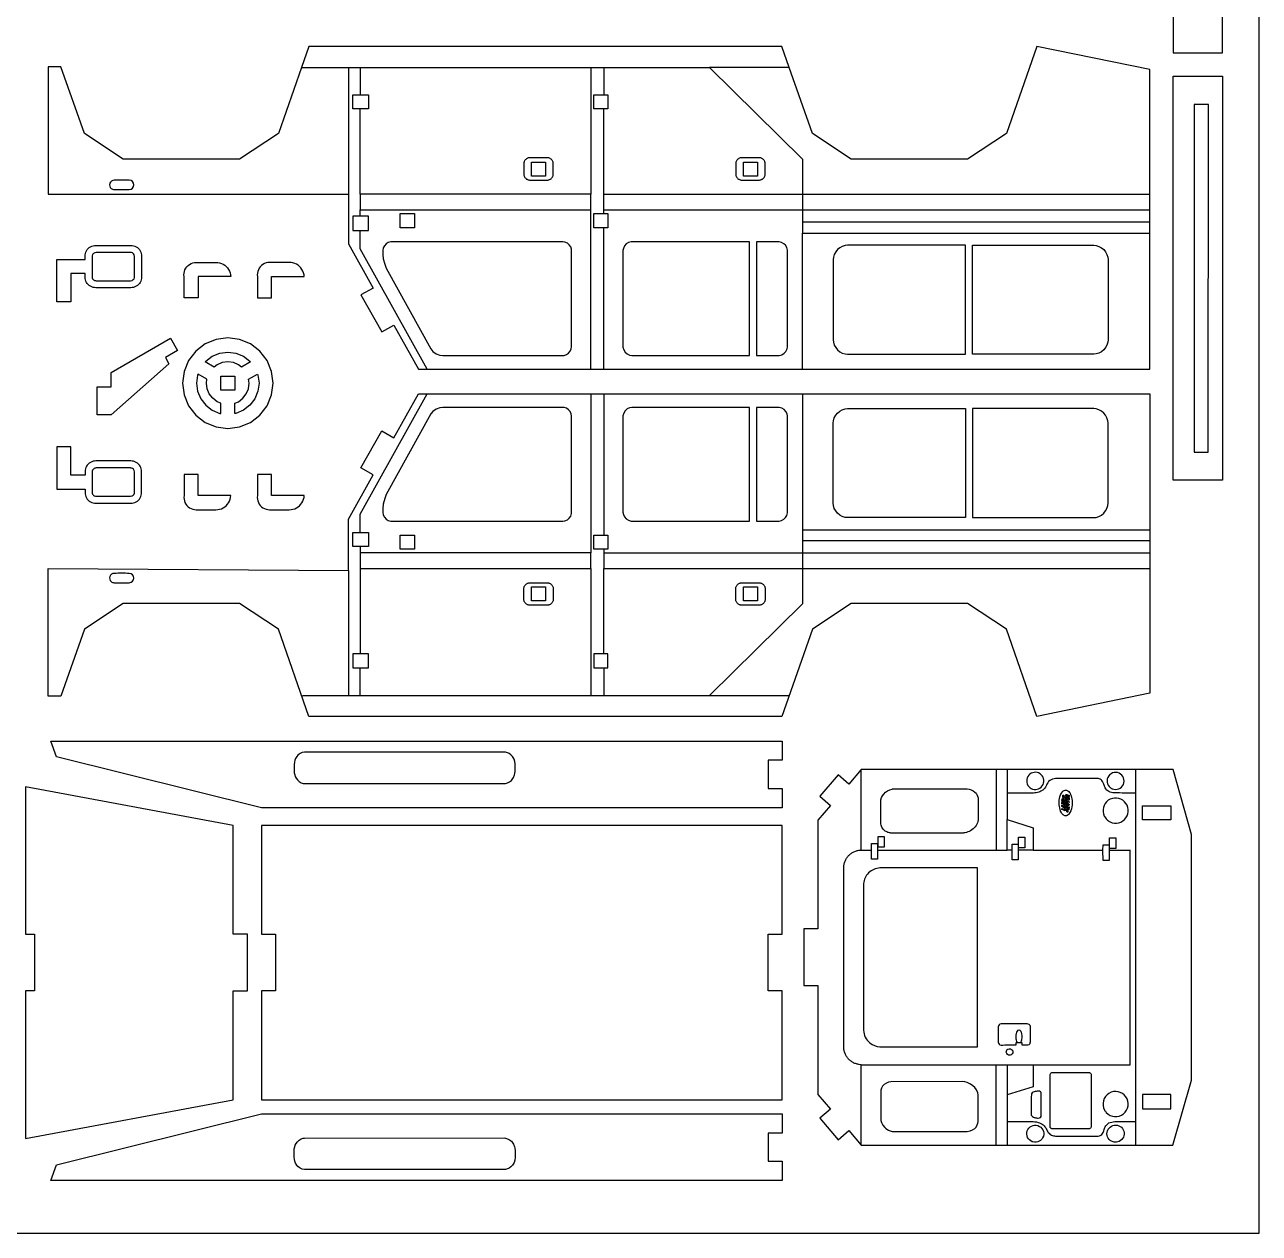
# Model space of a CAD drawing. Extents: x -203 to 247, y -262 to 222.
# Drawn here: x -15.3 to 247.2, y -261.5 to -4.6 of the extents above; entities that cross this region are included whole.
import ezdxf

# ---------------------------------------------------------------- set-up
doc = ezdxf.new("R2010")
doc.units = 0
doc.header["$MEASUREMENT"] = 0
doc.layers.get('0').update_dxf_attribs({"linetype": 'CONTINUOUS'})
doc.layers.add('ENGRAVING', color=1, linetype='CONTINUOUS')

msp = doc.modelspace()

# ---------------------------------------------------------------- linework, layer by layer
for points in [[(-203.5, -261.52), (247.22, -261.52), (247.22, 222.26), (-203.5, 222.26)], [(228.88, -10.52), (239.4, -10.52), (239.4, 75.36), (228.88, 75.36)], [(-10.27, -40.62), (53.57, -40.62), (53.57, -51.13), (58.83, -60.55), (56.21, -62.01), (60.61, -69.88), (63.23, -68.42), (68.45, -77.78), (70.25, -77.78), (105.06, -77.78), (107.87, -77.78), (150.09, -77.78), (223.96, -77.78), (223.96, -48.88), (223.96, -46.54), (223.96, -43.93), (223.96, -40.62), (223.96, -14.1), (199.94, -9.2), (193.46, -27.71), (185.21, -33.18), (160.46, -33.18), (152.2, -27.71), (147.28, -13.66), (145.72, -9.2), (45.13, -9.2), (43.57, -13.66), (38.65, -27.71), (30.4, -33.18), (5.65, -33.18), (-2.6, -27.71), (-7.58, -13.49), (-10.27, -13.49)], [(228.88, -101.42), (228.88, -15.53), (239.4, -15.53), (239.4, -101.42)], [(105.7, -22.48), (105.7, -19.48), (107.87, -19.48), (108.7, -19.48), (108.7, -22.48), (107.87, -22.48)], [(233.38, -95.41), (236.38, -95.41), (236.39, -21.55), (233.38, -21.54)], [(92.47, -36.77), (92.47, -33.77), (95.47, -33.77), (95.47, -36.77)], [(137.52, -36.77), (137.52, -33.77), (140.53, -33.77), (140.53, -36.77)], [(64.56, -47.73), (64.56, -44.73), (67.57, -44.73), (67.57, -47.73)], [(105.7, -47.72), (105.7, -44.72), (107.87, -44.72), (108.7, -44.72), (108.7, -47.72), (107.87, -47.72)], [(-8.45, -63.5), (-8.45, -54.49), (-2.45, -54.49), (-2.45, -53.78), (-2.43, -53.48), (-2.37, -53.18), (-2.28, -52.9), (-2.15, -52.63), (-1.98, -52.38), (-1.78, -52.16), (-1.56, -51.96), (-1.31, -51.79), (-1.04, -51.66), (-0.75, -51.56), (-0.46, -51.5), (-0.16, -51.48), (7.28, -51.48), (7.58, -51.5), (7.87, -51.56), (8.15, -51.66), (8.42, -51.79), (8.67, -51.96), (8.9, -52.16), (9.09, -52.38), (9.26, -52.63), (9.39, -52.9), (9.49, -53.18), (9.55, -53.48), (9.57, -53.78), (9.57, -58.2), (9.55, -58.5), (9.49, -58.79), (9.39, -59.08), (9.26, -59.35), (9.09, -59.6), (8.9, -59.82), (8.67, -60.02), (8.42, -60.18), (8.15, -60.32), (7.87, -60.41), (7.58, -60.47), (7.28, -60.49), (-0.16, -60.49), (-0.46, -60.47), (-0.75, -60.41), (-1.04, -60.32), (-1.31, -60.18), (-1.56, -60.02), (-1.78, -59.82), (-1.98, -59.6), (-2.15, -59.35), (-2.28, -59.08), (-2.37, -58.79), (-2.43, -58.5), (-2.45, -58.2), (-2.45, -57.49), (-5.46, -57.49), (-5.46, -63.5)], [(71.51, -74.02), (72.22, -74.51), (73.01, -74.81), (73.6, -74.88), (99.41, -74.86), (99.93, -74.7), (100.37, -74.4), (100.72, -73.99), (100.93, -73.49), (100.99, -73.02), (100.96, -52.3), (100.8, -51.78), (100.5, -51.34), (100.09, -51), (99.59, -50.78), (99.13, -50.73), (62.54, -50.74), (62.01, -50.87), (61.54, -51.15), (61.18, -51.55), (60.93, -52.03), (60.84, -52.59), (60.84, -53.42), (60.96, -54.34), (61.25, -55.51), (61.57, -56.35), (71.03, -73.48)], [(112.78, -74.55), (113.29, -74.79), (113.78, -74.88), (138.8, -74.88), (138.8, -50.73), (113.68, -50.74), (113.11, -50.88), (112.63, -51.18), (112.25, -51.59), (112, -52.11), (111.91, -52.59), (111.92, -73.12), (112.07, -73.68), (112.36, -74.17)], [(140.3, -74.88), (145.14, -74.87), (145.7, -74.73), (146.19, -74.43), (146.57, -74.02), (146.82, -73.5), (146.9, -73.02), (146.9, -52.49), (146.75, -51.93), (146.46, -51.44), (146.12, -51.12), (145.61, -50.85), (145.14, -50.74), (140.3, -50.73)], [(158.02, -74.08), (158.56, -74.38), (159.17, -74.57), (159.65, -74.63), (184.73, -74.63), (184.73, -51.45), (159.65, -51.45), (159.17, -51.51), (158.56, -51.7), (158.02, -52), (157.54, -52.39), (157.15, -52.87), (156.85, -53.41), (156.66, -54.02), (156.6, -54.5), (156.6, -71.58), (156.66, -72.06), (156.85, -72.67), (157.15, -73.21), (157.54, -73.69)], [(212.03, -74.63), (186.23, -74.63), (186.23, -51.45), (212.03, -51.45), (212.52, -51.51), (213.12, -51.7), (213.67, -52), (214.14, -52.39), (214.54, -52.87), (214.83, -53.41), (215.02, -54.02), (215.08, -54.5), (215.08, -71.58), (215.02, -72.06), (214.83, -72.67), (214.54, -73.21), (214.14, -73.69), (213.67, -74.08), (213.12, -74.38), (212.52, -74.57)], [(18.59, -62.61), (18.59, -58.11), (18.56, -57.74), (18.58, -57.36), (18.66, -57), (18.79, -56.65), (18.97, -56.32), (19.19, -56.02), (19.45, -55.75), (19.75, -55.53), (20.08, -55.35), (20.43, -55.22), (20.8, -55.14), (21.17, -55.11), (25.34, -55.11), (25.75, -55.14), (26.14, -55.21), (26.52, -55.34), (26.89, -55.51), (27.23, -55.72), (27.54, -55.98), (27.81, -56.27), (28.05, -56.6), (28.25, -56.95), (28.4, -57.32), (28.5, -57.71), (28.55, -58.11), (21.59, -58.11), (21.59, -62.61)], [(34.2, -62.61), (37.2, -62.61), (37.2, -58.11), (44.16, -58.11), (44.11, -57.71), (44.01, -57.32), (43.86, -56.95), (43.66, -56.6), (43.42, -56.27), (43.15, -55.98), (42.84, -55.72), (42.5, -55.51), (42.13, -55.34), (41.75, -55.21), (41.36, -55.14), (40.95, -55.11), (36.78, -55.11), (36.41, -55.14), (36.04, -55.22), (35.69, -55.35), (35.36, -55.53), (35.06, -55.75), (34.8, -56.02), (34.58, -56.32), (34.4, -56.65), (34.27, -57), (34.19, -57.36), (34.17, -57.74), (34.2, -58.11)], [(0.09, -87.54), (0.09, -81.53), (3.1, -81.53), (3.1, -78.53), (15.72, -71.23), (17.22, -73.83), (14.62, -75.33), (15.33, -76.64), (3.1, -87.54)], [(23.08, -89.13), (25.4, -90.09), (27.89, -90.42), (30.39, -90.09), (32.71, -89.13), (34.7, -87.6), (36.23, -85.6), (37.2, -83.28), (37.52, -80.79), (37.2, -78.29), (36.23, -75.97), (34.7, -73.98), (32.71, -72.44), (30.39, -71.48), (27.89, -71.15), (25.4, -71.48), (23.08, -72.44), (21.08, -73.98), (19.55, -75.97), (18.59, -78.29), (18.26, -80.79), (18.59, -83.28), (19.55, -85.6), (21.08, -87.6)], [(23.07, -76.27), (23.2, -76.09), (24.57, -75.04), (26.18, -74.38), (27.89, -74.15), (29.61, -74.38), (31.21, -75.04), (32.58, -76.09), (32.72, -76.27), (30.82, -77.36), (30.16, -76.86), (29.07, -76.4), (27.89, -76.25), (26.72, -76.4), (25.62, -76.86), (24.96, -77.36)], [(23.2, -85.48), (24.57, -86.53), (26.18, -87.19), (26.39, -87.22), (26.39, -85.03), (25.62, -84.71), (24.68, -83.99), (23.96, -83.05), (23.51, -81.96), (23.36, -80.79), (23.46, -79.96), (21.57, -78.86), (21.48, -79.07), (21.26, -80.79), (21.48, -82.5), (22.15, -84.1)], [(26.39, -82.28), (26.39, -79.29), (29.39, -79.29), (29.39, -82.28)], [(29.39, -87.22), (29.39, -85.03), (30.16, -84.71), (31.1, -83.99), (31.82, -83.05), (32.27, -81.96), (32.43, -80.79), (32.32, -79.96), (34.22, -78.86), (34.3, -79.07), (34.53, -80.79), (34.3, -82.5), (33.64, -84.1), (32.58, -85.48), (31.21, -86.53), (29.61, -87.19)], [(-10.27, -147.32), (-10.27, -120.19), (53.57, -120.6), (53.57, -109.68), (58.83, -100.27), (56.21, -98.8), (60.61, -90.93), (63.23, -92.39), (68.45, -83.04), (70.25, -83.04), (223.96, -83.04), (223.96, -111.93), (223.96, -114.27), (223.96, -116.88), (223.96, -120.19), (223.96, -146.71), (199.94, -151.61), (193.46, -133.1), (185.21, -127.63), (160.46, -127.63), (152.2, -133.1), (145.72, -151.61), (45.13, -151.61), (38.65, -133.1), (30.4, -127.63), (5.65, -127.63), (-2.6, -133.1), (-7.58, -147.32)], [(61.54, -109.66), (62.01, -109.94), (62.54, -110.08), (99.13, -110.09), (99.59, -110.03), (100.09, -109.82), (100.5, -109.47), (100.8, -109.03), (100.96, -108.51), (100.99, -87.79), (100.93, -87.33), (100.72, -86.83), (100.37, -86.41), (99.93, -86.11), (99.41, -85.95), (73.6, -85.93), (73.01, -86), (72.22, -86.31), (71.51, -86.79), (71.03, -87.33), (61.57, -104.47), (61.25, -105.3), (60.96, -106.48), (60.84, -107.39), (60.84, -108.23), (60.93, -108.78), (61.18, -109.26)], [(112.63, -109.64), (113.11, -109.93), (113.68, -110.08), (138.8, -110.09), (138.8, -85.93), (113.78, -85.93), (113.29, -86.02), (112.78, -86.26), (112.36, -86.64), (112.07, -87.13), (111.92, -87.7), (111.91, -108.22), (112, -108.7), (112.25, -109.22)], [(140.3, -110.09), (145.14, -110.08), (145.61, -109.97), (146.12, -109.7), (146.46, -109.37), (146.75, -108.88), (146.9, -108.32), (146.9, -87.8), (146.82, -87.31), (146.57, -86.8), (146.19, -86.38), (145.7, -86.08), (145.14, -85.94), (140.3, -85.93)], [(158.02, -108.81), (157.54, -108.42), (157.15, -107.94), (156.85, -107.4), (156.66, -106.79), (156.6, -106.31), (156.6, -89.23), (156.66, -88.75), (156.85, -88.15), (157.15, -87.6), (157.54, -87.12), (158.02, -86.73), (158.56, -86.43), (159.17, -86.25), (159.65, -86.18), (184.73, -86.18), (184.73, -109.36), (159.65, -109.36), (159.17, -109.3), (158.56, -109.11)], [(186.23, -109.36), (212.03, -109.36), (212.52, -109.3), (213.12, -109.11), (213.67, -108.81), (214.14, -108.42), (214.54, -107.94), (214.83, -107.4), (215.02, -106.79), (215.08, -106.31), (215.08, -89.23), (215.02, -88.75), (214.83, -88.15), (214.54, -87.6), (214.14, -87.12), (213.67, -86.73), (213.12, -86.43), (212.52, -86.25), (212.03, -86.18), (186.23, -86.18)], [(-8.45, -103.31), (-2.45, -103.31), (-2.45, -104.02), (-2.43, -104.32), (-2.37, -104.62), (-2.28, -104.9), (-2.15, -105.17), (-1.98, -105.42), (-1.78, -105.64), (-1.56, -105.84), (-1.31, -106.01), (-1.04, -106.14), (-0.75, -106.24), (-0.46, -106.3), (-0.16, -106.32), (7.28, -106.32), (7.58, -106.3), (7.87, -106.24), (8.15, -106.14), (8.42, -106.01), (8.67, -105.84), (8.9, -105.64), (9.09, -105.42), (9.26, -105.17), (9.39, -104.9), (9.49, -104.62), (9.55, -104.32), (9.57, -104.02), (9.57, -99.6), (9.55, -99.3), (9.49, -99.01), (9.39, -98.72), (9.26, -98.45), (9.09, -98.2), (8.9, -97.98), (8.67, -97.78), (8.42, -97.61), (8.15, -97.48), (7.87, -97.39), (7.58, -97.33), (7.28, -97.31), (-0.16, -97.31), (-0.46, -97.33), (-0.75, -97.39), (-1.04, -97.48), (-1.31, -97.61), (-1.56, -97.78), (-1.78, -97.98), (-1.98, -98.2), (-2.15, -98.45), (-2.28, -98.72), (-2.37, -99.01), (-2.43, -99.3), (-2.45, -99.6), (-2.45, -100.31), (-5.46, -100.31), (-5.46, -94.3), (-8.45, -94.3)], [(19.45, -107.04), (19.75, -107.26), (20.08, -107.44), (20.43, -107.57), (20.8, -107.65), (21.17, -107.68), (25.34, -107.68), (25.75, -107.66), (26.14, -107.58), (26.52, -107.46), (26.89, -107.29), (27.23, -107.07), (27.54, -106.82), (27.81, -106.52), (28.05, -106.2), (28.25, -105.85), (28.4, -105.47), (28.5, -105.08), (28.55, -104.68), (21.59, -104.68), (21.59, -100.18), (18.59, -100.18), (18.59, -104.68), (18.56, -105.06), (18.58, -105.43), (18.66, -105.79), (18.79, -106.15), (18.97, -106.47), (19.19, -106.77)], [(35.06, -107.04), (35.36, -107.26), (35.69, -107.44), (36.04, -107.57), (36.41, -107.65), (36.78, -107.68), (40.95, -107.68), (41.36, -107.66), (41.75, -107.58), (42.13, -107.46), (42.5, -107.29), (42.84, -107.07), (43.15, -106.82), (43.42, -106.52), (43.66, -106.2), (43.86, -105.85), (44.01, -105.47), (44.11, -105.08), (44.16, -104.68), (37.2, -104.68), (37.2, -100.18), (34.2, -100.18), (34.2, -104.68), (34.17, -105.06), (34.19, -105.43), (34.27, -105.79), (34.4, -106.15), (34.58, -106.47), (34.8, -106.77)], [(67.57, -116.08), (64.56, -116.08), (64.56, -113.08), (67.57, -113.08)], [(105.7, -116.09), (105.7, -113.09), (108.7, -113.09), (108.7, -116.09)], [(92.47, -127.04), (92.47, -124.05), (95.47, -124.05), (95.47, -127.04)], [(137.52, -127.04), (137.52, -124.05), (140.53, -124.05), (140.53, -127.04)], [(105.7, -141.33), (107.87, -141.33), (108.7, -141.33), (108.7, -138.33), (107.87, -138.33), (105.7, -138.33)], [(-8.52, -160.22), (-9.74, -156.87), (145.77, -156.87), (145.77, -160.96), (142.76, -160.96), (142.76, -166.96), (145.77, -166.96), (145.77, -171.05), (35.03, -171.05)], [(43.08, -165.46), (43.28, -165.6), (43.49, -165.71), (43.95, -165.87), (44.19, -165.91), (86.68, -165.92), (86.92, -165.89), (87.16, -165.84), (87.39, -165.76), (87.82, -165.53), (88.19, -165.22), (88.36, -165.04), (88.64, -164.62), (88.88, -164.03), (88.94, -163.77), (88.99, -163.23), (88.99, -161.74), (88.91, -161.21), (88.75, -160.72), (88.57, -160.38), (88.43, -160.17), (88.1, -159.81), (87.71, -159.52), (87.61, -159.46), (87.16, -159.28), (86.92, -159.22), (86.55, -159.19), (44.19, -159.21), (43.72, -159.31), (43.28, -159.52), (43.08, -159.65), (42.8, -159.89), (42.56, -160.17), (42.3, -160.6), (42.15, -160.96), (42.05, -161.34), (42, -161.88), (42, -163.37), (42.03, -163.64), (42.11, -164.03), (42.24, -164.39), (42.42, -164.73), (42.72, -165.13)], [(157.65, -241.61), (159.93, -239.66), (162.59, -242.76), (191.27, -242.76), (193.6, -242.76), (220.9, -242.76), (228.86, -242.76), (232.84, -228.97), (232.84, -176.73), (228.94, -162.89), (220.9, -162.89), (193.6, -162.89), (191.26, -162.89), (162.59, -162.89), (159.93, -166), (157.65, -164.04), (153.75, -168.61), (156.03, -170.57), (153.38, -173.67), (153.38, -196.82), (150.37, -196.82), (150.37, -208.84), (153.38, -208.84), (153.38, -231.98), (156.03, -235.09), (153.75, -237.04)], [(-15.1, -241.35), (29.02, -233.11), (29.02, -209.97), (32.06, -209.97), (32.06, -197.95), (29.02, -197.95), (29.02, -174.81), (-15.1, -166.57), (-15.1, -197.95), (-13.23, -197.95), (-13.23, -209.97), (-15.1, -209.97)], [(222.4, -173.63), (222.4, -170.63), (228.41, -170.63), (228.41, -173.63)], [(35.03, -233.11), (145.77, -233.11), (145.77, -209.97), (142.76, -209.97), (142.76, -197.95), (145.77, -197.95), (145.77, -174.81), (35.03, -174.81), (35.03, -197.95), (38.03, -197.95), (38.03, -209.97), (35.03, -209.97)], [(222.41, -232.02), (222.41, -235.02), (228.41, -235.02), (228.41, -232.02)], [(-9.74, -250.3), (-8.52, -246.94), (35.03, -236.12), (145.77, -236.12), (145.77, -240.2), (142.76, -240.2), (142.76, -246.21), (145.77, -246.21), (145.77, -250.3)], [(43.08, -247.52), (42.8, -247.28), (42.56, -247), (42.3, -246.57), (42.15, -246.21), (42.05, -245.83), (42, -245.29), (42, -243.8), (42.03, -243.53), (42.11, -243.14), (42.24, -242.77), (42.42, -242.44), (42.72, -242.04), (43.08, -241.71), (43.28, -241.57), (43.49, -241.46), (43.95, -241.3), (44.19, -241.26), (86.68, -241.25), (86.92, -241.28), (87.16, -241.33), (87.39, -241.41), (87.82, -241.64), (88.19, -241.95), (88.36, -242.13), (88.64, -242.54), (88.88, -243.14), (88.94, -243.4), (88.99, -243.94), (88.99, -245.42), (88.91, -245.96), (88.75, -246.45), (88.57, -246.79), (88.43, -247), (88.1, -247.36), (87.71, -247.65), (87.61, -247.71), (87.16, -247.89), (86.92, -247.94), (86.55, -247.98), (44.19, -247.96), (43.72, -247.85), (43.28, -247.65)]]:
    msp.add_lwpolyline(points, close=True)
msp.add_lwpolyline([(130.3, -147.15), (130.22, -147.23)])
at = {"layer": 'ENGRAVING'}
for points in [[(43.57, -13.66), (53.57, -13.66), (53.57, -40.62)], [(53.57, -13.66), (56.06, -13.66), (56.06, -19.48), (57.8, -19.48), (57.8, -22.48), (56.06, -22.48), (54.5, -22.48), (54.5, -19.48), (56.06, -19.48)], [(56.06, -13.66), (105.06, -13.66), (105.06, -40.62), (56.06, -40.62), (56.06, -22.48)], [(105.06, -13.66), (107.87, -13.66), (130.3, -13.66)], [(107.87, -13.66), (107.87, -19.48)], [(147.28, -13.66), (130.3, -13.66), (150.09, -33.14), (150.09, -40.62), (150.09, -43.93), (223.96, -43.93)], [(107.87, -40.62), (107.87, -22.48)], [(56.06, -40.62), (56.06, -43.93), (105.06, -43.93)], [(105.06, -77.78), (105.06, -43.93), (105.06, -40.62)], [(107.87, -43.94), (107.87, -40.62), (150.09, -40.62), (223.96, -40.62)], [(56.06, -45.29), (54.5, -45.29), (54.5, -48.31), (56.06, -48.31), (57.8, -48.31), (57.8, -45.29), (56.06, -45.29), (56.06, -43.93)], [(107.87, -44.72), (107.87, -43.94), (150.09, -43.93), (150.09, -46.54), (150.09, -48.88), (223.96, -48.88)], [(223.96, -46.54), (150.09, -46.54)], [(70.25, -77.78), (56.06, -52.21), (56.06, -48.31)], [(107.87, -77.78), (107.87, -47.72)], [(150.09, -77.78), (150.09, -48.88)], [(56.06, -115.53), (54.5, -115.53), (54.5, -112.5), (56.06, -112.5), (56.06, -108.6), (70.25, -83.04)], [(105.06, -83.06), (105.06, -116.88)], [(107.87, -83.06), (107.87, -113.09)], [(150.09, -83.06), (150.09, -111.93), (150.09, -114.27), (150.09, -116.88), (150.09, -120.19), (150.09, -127.67), (130.3, -147.15)], [(56.06, -112.5), (57.8, -112.5), (57.8, -115.53), (56.06, -115.53), (56.06, -116.88)], [(150.09, -111.93), (223.96, -111.93)], [(223.96, -114.27), (150.09, -114.27)], [(107.87, -116.09), (107.87, -116.87), (150.09, -116.88), (223.96, -116.88)], [(107.87, -116.87), (107.87, -120.19)], [(53.57, -120.6), (53.57, -147.15), (56.06, -147.15), (56.06, -141.33)], [(56.06, -120.19), (56.06, -138.33), (54.5, -138.33), (54.5, -141.33), (56.06, -141.33), (57.8, -141.33), (57.8, -138.33), (56.06, -138.33)], [(105.06, -120.19), (105.06, -147.12)], [(107.87, -138.33), (107.87, -120.19), (150.09, -120.19), (223.96, -120.19)], [(107.87, -141.33), (107.87, -147.15), (130.3, -147.15), (147.22, -147.15)], [(43.76, -147.15), (53.57, -147.15)], [(56.06, -147.15), (107.87, -147.15)], [(162.59, -180.03), (162.59, -162.89)], [(191.26, -162.89), (191.26, -180.03), (191.26, -180.06)], [(193.6, -162.89), (193.6, -167.92), (193.6, -173.57), (199.17, -175.33), (199.17, -180.03), (195.95, -180.03), (195.95, -182.08), (194.64, -182.08), (194.64, -180.03), (194.64, -178.8), (195.95, -178.8), (195.95, -180.03)], [(220.9, -167.92), (220.9, -237.76), (220.9, -242.76)], [(166.06, -180.03), (166.06, -181.94), (164.75, -181.94), (164.75, -180.03), (164.75, -178.66), (166.06, -178.66), (166.06, -180.03), (191.26, -180.03), (193.6, -180.03), (193.6, -173.57)], [(162.59, -225.67), (162.53, -225.67), (162.06, -225.62), (161.89, -225.59), (161.71, -225.55), (161.54, -225.5), (161.37, -225.44), (161.2, -225.38), (161.04, -225.31), (160.88, -225.23), (160.72, -225.14), (160.57, -225.05), (160.43, -224.95), (160.29, -224.84), (160.15, -224.73), (160.02, -224.61), (159.9, -224.48), (159.78, -224.35), (159.67, -224.22), (159.56, -224.08), (159.46, -223.93), (159.37, -223.78), (159.28, -223.63), (159.2, -223.47), (159.13, -223.31), (159.07, -223.14), (159.01, -222.97), (158.96, -222.8), (158.92, -222.62), (158.89, -222.44), (158.87, -222.26), (158.86, -222.08), (158.86, -183.62), (158.87, -183.44), (158.89, -183.26), (158.92, -183.08), (158.96, -182.9), (159.01, -182.73), (159.07, -182.56), (159.13, -182.4), (159.2, -182.23), (159.28, -182.07), (159.37, -181.92), (159.46, -181.77), (159.56, -181.62), (159.67, -181.48), (159.78, -181.35), (159.9, -181.22), (160.02, -181.09), (160.15, -180.97), (160.29, -180.86), (160.43, -180.76), (160.57, -180.65), (160.72, -180.56), (160.88, -180.47), (161.04, -180.39), (161.2, -180.32), (161.37, -180.26), (161.54, -180.2), (161.71, -180.15), (161.89, -180.11), (162.06, -180.08), (162.25, -180.06), (162.53, -180.03), (162.59, -180.03), (164.75, -180.03)], [(194.66, -180.03), (194.64, -180.03), (193.6, -180.03)], [(199.17, -180.03), (213.98, -180.03), (213.99, -178.95), (215.3, -178.95), (215.3, -182.23), (213.99, -182.23), (213.98, -180.03)], [(199.17, -225.67), (219.77, -225.67), (219.77, -180.03)], [(215.3, -180.03), (219.77, -180.03), (219.81, -180.03)], [(162.59, -242.76), (162.59, -225.67), (191.27, -225.67), (193.6, -225.67), (193.6, -232.11), (193.6, -237.76), (193.6, -242.76)], [(191.27, -242.76), (191.27, -225.67)], [(193.6, -225.67), (199.17, -225.67), (199.17, -230.35), (193.6, -232.11)]]:
    msp.add_lwpolyline(points, dxfattribs=at)
for points in [[(91.42, -37.38), (91.53, -37.44), (91.64, -37.5), (91.76, -37.54), (91.89, -37.58), (92.02, -37.6), (92.09, -37.6), (92.15, -37.6), (95.79, -37.6), (95.86, -37.6), (95.93, -37.6), (96.06, -37.58), (96.18, -37.54), (96.3, -37.5), (96.42, -37.44), (96.53, -37.38), (96.63, -37.3), (96.72, -37.22), (96.8, -37.13), (96.88, -37.02), (96.95, -36.92), (97, -36.8), (97.04, -36.68), (97.08, -36.56), (97.1, -36.43), (97.1, -36.36), (97.1, -34.01), (97.08, -33.88), (97.04, -33.76), (97, -33.64), (96.95, -33.52), (96.88, -33.41), (96.8, -33.31), (96.72, -33.22), (96.63, -33.13), (96.53, -33.06), (96.42, -32.99), (96.3, -32.94), (96.18, -32.89), (96.06, -32.86), (95.93, -32.84), (95.86, -32.84), (95.79, -32.84), (92.15, -32.84), (92.09, -32.84), (92.02, -32.84), (91.89, -32.86), (91.76, -32.89), (91.64, -32.94), (91.53, -32.99), (91.42, -33.06), (91.32, -33.13), (91.23, -33.22), (91.14, -33.31), (91.07, -33.41), (91, -33.52), (90.94, -33.64), (90.9, -33.76), (90.87, -33.88), (90.85, -34.01), (90.85, -36.43), (90.87, -36.56), (90.9, -36.68), (90.94, -36.8), (91, -36.92), (91.07, -37.02), (91.14, -37.13), (91.23, -37.22), (91.32, -37.3)], [(136.37, -37.3), (136.47, -37.38), (136.58, -37.44), (136.69, -37.5), (136.81, -37.54), (136.94, -37.58), (137.07, -37.6), (137.14, -37.6), (137.2, -37.6), (140.84, -37.6), (140.91, -37.6), (140.98, -37.6), (141.11, -37.58), (141.23, -37.54), (141.35, -37.5), (141.47, -37.44), (141.58, -37.38), (141.68, -37.3), (141.77, -37.22), (141.86, -37.13), (141.93, -37.02), (142, -36.92), (142.05, -36.8), (142.1, -36.68), (142.13, -36.56), (142.15, -36.43), (142.15, -34.01), (142.13, -33.88), (142.1, -33.76), (142.05, -33.64), (142, -33.52), (141.93, -33.41), (141.86, -33.31), (141.77, -33.22), (141.68, -33.13), (141.58, -33.06), (141.47, -32.99), (141.35, -32.94), (141.23, -32.89), (141.11, -32.86), (140.98, -32.84), (140.91, -32.84), (140.84, -32.84), (137.2, -32.84), (137.14, -32.84), (137.07, -32.84), (136.94, -32.86), (136.81, -32.89), (136.69, -32.94), (136.58, -32.99), (136.47, -33.06), (136.37, -33.13), (136.28, -33.22), (136.19, -33.31), (136.12, -33.41), (136.05, -33.52), (136, -33.64), (135.95, -33.76), (135.92, -33.88), (135.9, -34.01), (135.9, -36.43), (135.92, -36.56), (135.95, -36.68), (136, -36.8), (136.05, -36.92), (136.12, -37.02), (136.19, -37.13), (136.28, -37.22)], [(56.06, -120.19), (105.06, -120.19), (105.06, -116.88), (56.06, -116.88)], [(91.42, -127.75), (91.32, -127.68), (91.23, -127.59), (91.14, -127.5), (91.07, -127.4), (91, -127.29), (90.94, -127.18), (90.9, -127.05), (90.87, -126.93), (90.85, -126.8), (90.85, -124.39), (90.87, -124.26), (90.9, -124.13), (90.94, -124.01), (91, -123.9), (91.07, -123.79), (91.14, -123.69), (91.23, -123.59), (91.32, -123.51), (91.42, -123.43), (91.53, -123.37), (91.64, -123.31), (91.76, -123.27), (91.89, -123.24), (92.02, -123.22), (92.09, -123.21), (92.15, -123.21), (95.79, -123.21), (95.86, -123.21), (95.93, -123.22), (96.06, -123.24), (96.18, -123.27), (96.3, -123.31), (96.42, -123.37), (96.53, -123.43), (96.63, -123.51), (96.72, -123.59), (96.8, -123.69), (96.88, -123.79), (96.95, -123.9), (97, -124.01), (97.04, -124.13), (97.08, -124.26), (97.1, -124.39), (97.1, -124.45), (97.1, -126.8), (97.08, -126.93), (97.04, -127.05), (97, -127.18), (96.95, -127.29), (96.88, -127.4), (96.8, -127.5), (96.72, -127.59), (96.63, -127.68), (96.53, -127.75), (96.42, -127.82), (96.3, -127.87), (96.18, -127.92), (96.06, -127.95), (95.93, -127.97), (95.86, -127.97), (95.79, -127.98), (92.15, -127.98), (92.09, -127.97), (92.02, -127.97), (91.89, -127.95), (91.76, -127.92), (91.64, -127.87), (91.53, -127.82)], [(136.47, -127.75), (136.37, -127.68), (136.28, -127.59), (136.19, -127.5), (136.12, -127.4), (136.05, -127.29), (136, -127.18), (135.95, -127.05), (135.92, -126.93), (135.9, -126.8), (135.9, -124.39), (135.92, -124.26), (135.95, -124.13), (136, -124.01), (136.05, -123.9), (136.12, -123.79), (136.19, -123.69), (136.28, -123.59), (136.37, -123.51), (136.47, -123.43), (136.58, -123.37), (136.69, -123.31), (136.81, -123.27), (136.94, -123.24), (137.07, -123.22), (137.14, -123.21), (137.2, -123.21), (140.84, -123.21), (140.91, -123.21), (140.98, -123.22), (141.11, -123.24), (141.23, -123.27), (141.35, -123.31), (141.47, -123.37), (141.58, -123.43), (141.68, -123.51), (141.77, -123.59), (141.86, -123.69), (141.93, -123.79), (142, -123.9), (142.05, -124.01), (142.1, -124.13), (142.13, -124.26), (142.15, -124.39), (142.15, -126.8), (142.13, -126.93), (142.1, -127.05), (142.05, -127.18), (142, -127.29), (141.93, -127.4), (141.86, -127.5), (141.77, -127.59), (141.68, -127.68), (141.58, -127.75), (141.47, -127.82), (141.35, -127.87), (141.23, -127.92), (141.11, -127.95), (140.98, -127.97), (140.91, -127.97), (140.84, -127.98), (137.2, -127.98), (137.14, -127.97), (137.07, -127.97), (136.94, -127.95), (136.81, -127.92), (136.69, -127.87), (136.58, -127.82)], [(206.05, -169.16), (206.05, -168.78), (206.22, -168.84), (206.22, -169.02), (206.31, -169.05), (206.31, -168.89), (206.48, -168.95), (206.48, -169.11), (206.59, -169.15), (206.59, -168.97), (206.77, -169.03), (206.77, -169.41)], [(205.23, -171.22), (205.77, -171.41), (205.77, -171.26), (205.94, -171.32), (205.94, -171.67), (205.23, -171.42)], [(166.15, -177.15), (167.46, -177.15), (167.46, -179.44), (166.15, -179.44)], [(197.36, -179.58), (196.05, -179.58), (196.05, -177.29), (197.36, -177.29)], [(216.71, -179.73), (215.39, -179.73), (215.39, -177.44), (216.71, -177.44)], [(168.37, -239.57), (168.49, -239.63), (169.15, -239.85), (169.43, -239.9), (184.82, -239.89), (185.14, -239.87), (185.73, -239.74), (186.26, -239.51), (186.71, -239.2), (186.99, -238.92), (187.26, -238.48), (187.4, -238.11), (187.46, -237.72), (187.42, -232.06), (187.35, -231.65), (187.16, -231.13), (187.09, -231.01), (186.75, -230.54), (186.32, -230.13), (185.81, -229.78), (185.67, -229.71), (185.08, -229.46), (184.6, -229.34), (184.1, -229.27), (168.9, -229.28), (168.39, -229.38), (167.93, -229.57), (167.44, -229.91), (167.13, -230.25), (166.9, -230.66), (166.76, -231.11), (166.75, -231.22), (166.72, -237.25), (166.75, -237.5), (166.88, -237.98), (167.18, -238.54), (167.6, -239.03), (167.8, -239.2)]]:
    msp.add_lwpolyline(points, close=True, dxfattribs=at)
for points in [[(3.1, -39.37, 0.086443), (3.38, -39.53, 0.08001), (3.73, -39.59, 0.006309), (5.34, -39.61, 0.006302), (6.95, -39.59, 0.406849), (7.91, -38.6, 0.406848), (6.95, -37.61, 0.006303), (5.34, -37.59, 0.006309), (3.73, -37.61, 0.309603), (2.8, -38.28, 0.316438)], [(-0.64, -58.82, 0.087809), (-0.42, -58.94, 0.067963), (-0.11, -58.99), (7.23, -58.99, 0.166336), (7.79, -58.77, 0.189175), (8.05, -58.3, 0.016364), (8.06, -58.25, 0.008181), (8.06, -58.15), (8.06, -53.82, 0.166336), (7.85, -53.26, 0.189175), (7.38, -53, 0.016364), (7.33, -52.99, 0.008181), (7.23, -52.99), (-0.11, -52.99, 0.166336), (-0.68, -53.2, 0.189175), (-0.94, -53.67, 0.043026), (-0.96, -54.08, -0.010275), (-0.95, -54.49, -0.004091), (-0.96, -56.32, 0.012272), (-0.95, -58.15, 0.100321), (-0.85, -58.56, 0.121499)], [(-0.64, -104.65, 0.087809), (-0.42, -104.76, 0.067963), (-0.11, -104.81), (7.23, -104.81, 0.166336), (7.79, -104.6, 0.189175), (8.05, -104.13, 0.016364), (8.06, -104.08, 0.008181), (8.06, -103.98), (8.06, -99.65, 0.166336), (7.85, -99.08, 0.189175), (7.38, -98.82, 0.016364), (7.33, -98.82, 0.008181), (7.23, -98.81), (-0.11, -98.81, 0.166336), (-0.68, -99.03, 0.189175), (-0.94, -99.5, 0.016364), (-0.94, -99.55, 0.008181), (-0.95, -99.65), (-0.95, -103.98, 0.100321), (-0.85, -104.38, 0.121499)], [(3.1, -122.97, 0.0865), (3.38, -123.13, 0.080049), (3.73, -123.2, 0.006309), (5.34, -123.22, 0.006303), (6.95, -123.2, 0.406848), (7.91, -122.21, 0.406849), (6.95, -121.22, 0.006302), (5.34, -121.2, 0.006309), (3.73, -121.22, 0.309598), (2.8, -121.89, 0.316339)], [(198.72, -166.94, 0.87639), (200.86, -164.01, 0.876461), (198.04, -166.28, 0.065836), (198.34, -166.65, 0.065877)], [(215.95, -167.01, 0.987827), (217.41, -163.7, 0.987899), (215.87, -166.98, 0.006087), (215.91, -167, 0.006124)], [(167.53, -175.87, -0.119093), (166.97, -175.19, -0.105581), (166.73, -174.23), (166.72, -169.79, -0.174818), (167.39, -168.12, -0.152207), (169.15, -167.07, -0.016014), (169.31, -167.04, -0.021515), (169.43, -167.02), (184.1, -167.02, -0.00712), (184.93, -167.01, -0.035033), (185.1, -167.02, -0.137177), (186.75, -167.73, -0.185826), (187.42, -168.9, -0.016418), (187.44, -169.07, -0.012305), (187.46, -169.31), (187.42, -173.64, -0.125514), (187.01, -174.81, -0.187851), (184.93, -176.29, -0.01778), (184.4, -176.4, -0.031825), (184.1, -176.43), (168.9, -176.42, -0.076786), (168.23, -176.27, -0.065419)], [(205.52, -172.54, -0.1356), (204.96, -171.74, -0.130728), (204.75, -169.08, -0.110706), (205.37, -167.64, -0.414294), (206.53, -167.45, -0.145935), (207.1, -168.19, -0.131544), (207.38, -170.83, -0.118711), (206.72, -172.42, -0.26626), (205.99, -172.75, -0.081365), (205.76, -172.69, -0.067835)], [(205.94, -170.61), (205.94, -170.82), (205.85, -170.8), (205.85, -170.94), (205.94, -170.99), (205.94, -171.2), (205.23, -170.76, -0.195193), (205.21, -170.64, 0.064345), (205.23, -170.51)], [(205.23, -169.5, -0.06776), (205.27, -169.2, -0.32401), (205.42, -169.08, -0.201858), (205.78, -169.21, -0.198979), (205.94, -169.56, -0.013215), (205.94, -169.66, 0.004405), (205.94, -169.75)], [(205.94, -170.47), (205.23, -170.22), (205.23, -170.02, -0.006249), (205.51, -170.01, -0.012249), (205.66, -170.01, -0.017021), (205.47, -169.96, -0.01236), (205.23, -169.88), (205.23, -169.69), (205.94, -169.94), (205.94, -170.13, -0.003319), (205.63, -170.15, -0.010292), (205.53, -170.15, -0.020337), (205.71, -170.19, -0.014852), (205.94, -170.27)], [(205.41, -169.35), (205.77, -169.49, 0.330112), (205.52, -169.28, 0.344991)], [(205.48, -168.83), (205.48, -168.35, 0.056832), (205.56, -168.36, -0.17198), (205.63, -168.39, -0.137101), (205.69, -168.5, 0.022712), (205.83, -168.97, -0.106433), (205.76, -168.9, -0.038432), (205.63, -168.66), (205.63, -168.87)], [(206.05, -169.88), (206.05, -169.66, -0.007723), (206.31, -169.71, -0.010143), (206.51, -169.76, -0.010481), (206.33, -169.67, -0.006972), (206.05, -169.52), (206.05, -169.29), (206.77, -169.75, -0.191025), (206.78, -169.85, 0.063), (206.77, -169.96)], [(206.17, -170.49, -0.246826), (206.07, -170.17, -0.377289), (206.26, -170.02, -0.272558), (206.76, -170.35, -0.551673), (206.57, -170.66, -0.104338), (206.36, -170.62, -0.094125)], [(206.2, -168.49), (206.37, -168.55, 0.320296), (206.29, -168.43, 0.480496)], [(206.48, -170.44, 0.200898), (206.57, -170.42, 0.399218), (206.58, -170.37, 0.15159), (206.46, -170.27, 0.121674), (206.27, -170.23, 0.653285), (206.24, -170.31, 0.143473)], [(215.51, -174.05, 0.844805), (218.56, -169.75, 0.844746), (214.26, -172.81, 0.08416), (214.78, -173.54, 0.084125)], [(205.45, -170.73, -0.006348), (205.54, -170.77, -0.003646), (205.7, -170.86), (205.7, -170.77, -0.050894), (205.58, -170.74, 0.161701)], [(206.13, -171.36, -0.106226), (206.2, -171.43, -0.037798), (206.34, -171.68), (206.34, -171.46), (206.48, -171.51), (206.48, -171.99, 0.05605), (206.41, -171.97, -0.169571), (206.34, -171.94, -0.135193), (206.28, -171.83, 0.0224)], [(206.2, -171), (206.37, -171.06, 0.308264), (206.29, -170.94, 0.486891)], [(187.27, -221.86), (187.27, -183.84), (166.57, -183.84, 0.176954), (164.13, -184.9, 0.188124), (163.07, -187.17), (163.07, -218.35, 0.221524), (164.4, -221.02, 0.154276), (166.57, -221.85)], [(193.91, -223.62, -0.975511), (194.29, -222.29, -0.975267), (193.98, -223.64, -0.012521), (193.95, -223.63, -0.012397)], [(202.82, -239.12, -0.074571), (202.78, -239.04, -0.049262), (202.76, -238.91), (202.76, -227.73, -0.186297), (202.87, -227.47, -0.185441), (203.13, -227.36), (211.09, -227.36, -0.159427), (211.34, -227.45, -0.18647), (211.45, -227.65), (211.45, -238.98, -0.186722), (211.34, -239.18, -0.159359), (211.09, -239.28), (203.13, -239.28, -0.109656), (202.95, -239.23, -0.123094)], [(199.18, -236.83, 0.054201), (199.47, -236.92, 0.033878), (200.22, -237.02, 0.195538), (200.68, -236.87, 0.211786), (200.87, -236.48), (200.87, -231.83, 0.439935), (200.24, -231.29, 0.017159), (199.36, -231.42, 0.16641), (198.93, -231.66, 0.175768), (198.76, -232.1, 0.00637), (198.7, -235.19, 0.007552), (198.71, -236.2, 0.154839), (198.83, -236.56, 0.129581)], [(214.69, -235.83, 0.941921), (218.85, -232.48, 0.941694), (214.32, -235.31, 0.030028), (214.49, -235.58, 0.029908)], [(198.96, -242.04, -0.987771), (200.16, -238.63, -0.987707), (199.05, -242.07, -0.006185), (199.01, -242.05, -0.006152)], [(216.12, -242.07, -0.870756), (216.71, -238.5, -0.870956), (217.12, -242.09, -0.068972), (216.62, -242.15, -0.069086)]]:
    msp.add_lwpolyline(points, format="xyb", close=True, dxfattribs=at)
for points in [[(220.9, -162.89), (220.9, -167.92, -0.003178), (216.35, -167.89, -0.117898), (215.25, -167.61, -0.159124), (214.47, -166.81, -0.041333), (214.17, -166.04, 0.055481), (213.9, -165.43, 0.200169), (213.18, -164.86, 0.038595), (212.93, -164.82, 0.025024), (212.54, -164.79), (204.24, -164.79, 0.096377), (202.98, -165.09, 0.197598), (202.07, -166.05, -0.051037), (201.76, -166.66, -0.120451), (200.94, -167.44, -0.072763), (200.09, -167.78, -0.055956), (198.9, -167.92, -0.002489), (196.25, -167.92, 0.00083), (193.6, -167.92)], [(206.51, -168.58, 0.278803), (206.55, -168.62, -0.024883), (206.77, -168.69), (206.77, -168.89), (206.05, -168.64, -0.02391), (206.06, -168.36, -0.49263), (206.29, -168.22, -0.106902), (206.38, -168.28, -0.081386), (206.47, -168.4), (206.77, -168.35), (206.77, -168.57, -0.001334), (206.51, -168.58, -0.007657), (206.47, -168.58)], [(205.45, -170.73, 0.003302), (205.42, -170.71, 0.004133), (205.4, -170.7)], [(206.49, -171.1, 0.086604), (206.63, -171.16, -0.020846), (206.77, -171.2), (206.77, -171.41), (206.05, -171.15, -0.025187), (206.06, -170.88, -0.489456), (206.29, -170.74, -0.107733), (206.38, -170.8, -0.082436), (206.47, -170.92), (206.77, -170.87), (206.77, -171.09, -0.001518), (206.51, -171.1, -0.008717), (206.47, -171.1)], [(195.78, -220.96), (196.47, -220.96), (196.71, -220.96), (196.7, -221.46, 0.009295), (198.02, -221.44, 0.26442), (198.47, -221.15, 0.062336), (198.52, -221.03, 0.055996), (198.54, -220.88, 0.006187), (198.56, -219.23, 0.006187), (198.54, -217.58, 0.250493), (198.29, -217.13, 0.144271), (197.85, -217, -0.005431), (194.25, -216.99, 0.01086), (192.31, -217.01, 0.397941), (191.7, -217.63, 0.012515), (191.7, -220.89, 0.410788), (192.32, -221.49, -0.003099), (195.54, -221.46), (195.54, -220.96), (195.78, -220.96, -0.103445), (195.51, -219.95, -0.091588), (195.67, -218.78, -0.11388), (195.93, -218.34, -0.401118), (196.33, -218.32, -0.144245), (196.58, -218.73, -0.108007), (196.68, -220.28, -0.036367), (196.59, -220.64, -0.040449), (196.47, -220.96)], [(193.6, -237.76, -0.001529), (199.15, -237.78, -0.090991), (200.51, -238.04, -0.101657), (201.48, -238.66, -0.113471), (202.03, -239.52, 0.112739), (202.51, -240.26, 0.115703), (203.24, -240.71, 0.030652), (203.66, -240.82, 0.028535), (204.13, -240.88), (211.96, -240.88, 0.020515), (212.98, -240.85, 0.231974), (213.88, -240.31, 0.093879), (214.23, -239.48, -0.098344), (214.58, -238.66, -0.169666), (215.54, -237.95, -0.072653), (216.79, -237.76, -0.002974), (218.85, -237.76, 0.000991), (220.9, -237.76)]]:
    msp.add_lwpolyline(points, format="xyb", dxfattribs=at)

doc.saveas('drawing.dxf')
